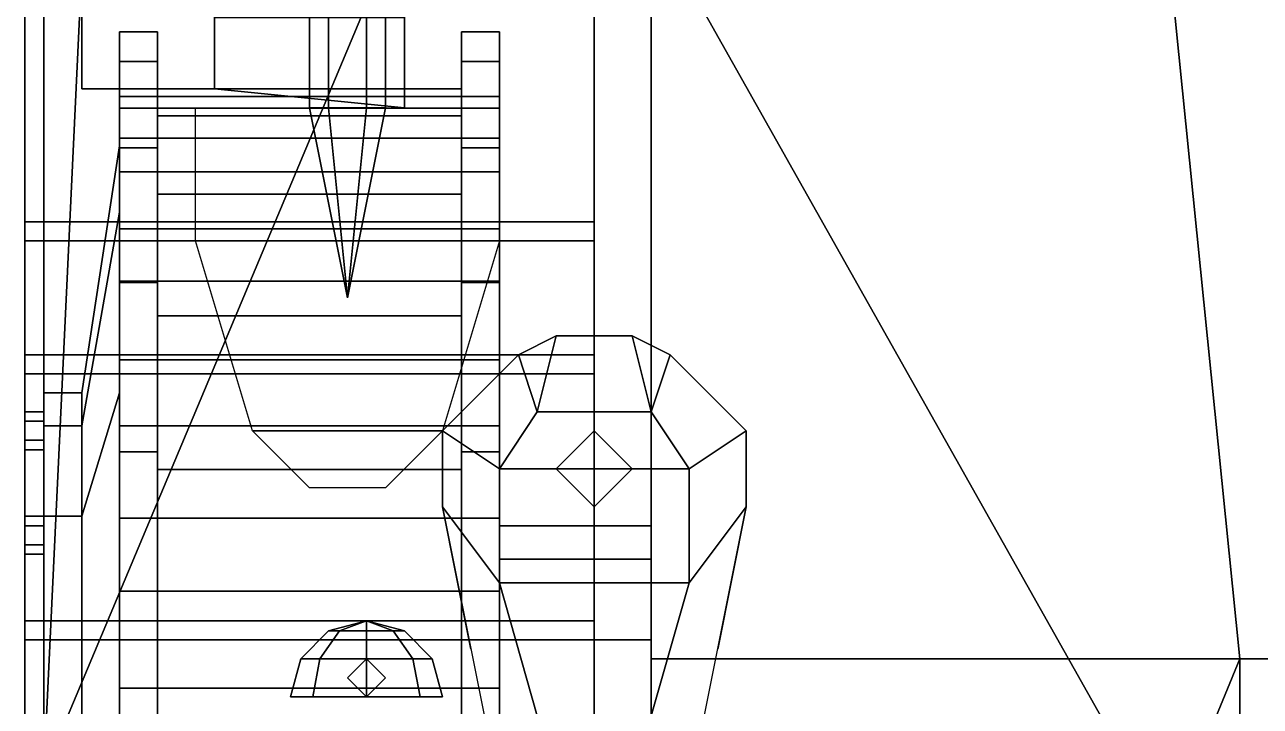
# Model space of a CAD drawing. Header units: millimetres. Extents: x -1.04 to 1.04, y -2.16 to 5.95.
# Drawn here: x -0.98 to -0.329, y -1.865 to -1.506 of the extents above; entities that cross this region are included whole.
import ezdxf

# ---------------------------------------------------------------- set-up
doc = ezdxf.new("R2010")
doc.units = ezdxf.units.MM
for name, color, linetype in [('fenders', 6, 'Continuous'), ('tools', 5, 'Continuous'), ('tracks', 3, 'Continuous'), ('wheels', 2, 'Continuous')]:
    doc.layers.add(name, color=color, linetype=linetype)

msp = doc.modelspace()

# ---------------------------------------------------------------- linework, layer by layer
for points in [[(-0.65, 1.23, 0.25), (-0.65, -1.84, 0.25), (-0.65, -1.45, 0.82), (-0.65, 1.9, 0.92)], [(0.65, 1.23, 0.25), (0.34, -1.84, 0.25), (-0.34, -1.84, 0.25), (-0.65, 1.23, 0.25)], [(-0.65, 1.23, 0.25), (-0.34, -1.84, 0.25), (-0.65, -1.84, 0.25), (-0.65, 1.23, 0.25)], [(-0.65, -1.84, 0.25), (-0.65, -2.09, 0.29), (-0.65, -2, 0.71), (-0.65, -1.45, 0.82)], [(0.34, -2, 0.71), (0.47, -1.54, 0.802), (-0.65, -1.45, 0.82), (-0.34, -2, 0.71)], [(-0.34, -2, 0.71), (-0.65, -1.45, 0.82), (-0.65, -1.45, 0.82), (-0.65, -2, 0.71)], [(0.65, -1.45, 0.82), (-0.65, -1.45, 0.82), (0.5, -1.52, 0.806), (0.54, -1.51, 0.808)], [(-0.65, -1.45, 0.82), (0.47, -1.54, 0.802), (0.5, -1.52, 0.806)], [(-0.34, -1.84, 0.25), (-0.44286, -2.09, 0.29), (-0.65, -2.09, 0.29), (-0.65, -1.84, 0.25)], [(-0.34, -2, 0.71), (-0.34, -2, 0.71), (-0.44286, -2.09, 0.29), (-0.34, -1.84, 0.25)], [(0.34, -1.84, 0.25), (0.34, -2, 0.71), (-0.34, -2, 0.71), (-0.34, -1.84, 0.25)]]:
    msp.add_3dface(points)
at = {"layer": 'fenders'}
for points in [[(-0.97, -1.9, 0.88), (-0.97, -1.9, 0.92), (-0.97, 1.9, 0.92), (-0.97, 1.9, 0.88)], [(-0.97, -1.9, 0.92), (-0.9, -0.42, 0.92), (-0.9, 0.25, 0.92), (-0.97, 1.9, 0.92)], [(-0.97, -1.9, 0.92), (-0.97, -1.9, 0.92), (-0.67, -1.186, 0.92), (-0.9, -0.42, 0.92)], [(-0.97, -1.9, 0.92), (-0.65, -1.9, 0.92), (-0.65, -1.186, 0.92), (-0.67, -1.186, 0.92)], [(-0.65, -1.9, 0.92), (-0.65, -1.9, 0.73), (-0.65, -1.45, 0.82), (-0.65, -1.186, 0.92)], [(-0.72, -1.68, 1.05), (-0.71, -1.71, 1.07), (-0.71, -1.71, 1.07), (-0.7, -1.67, 1.05)], [(-0.72, -1.68, 1.02), (-0.72, -1.68, 1.05), (-0.7, -1.67, 1.05), (-0.7, -1.67, 1.02)], [(-0.7, -1.67, 1.05), (-0.71, -1.71, 1.07), (-0.65, -1.71, 1.07), (-0.66, -1.67, 1.05)], [(-0.7, -1.67, 1.02), (-0.7, -1.67, 1.05), (-0.66, -1.67, 1.05), (-0.66, -1.67, 1.02)], [(-0.66, -1.67, 1.05), (-0.65, -1.71, 1.07), (-0.65, -1.71, 1.07), (-0.64, -1.68, 1.05)], [(-0.66, -1.67, 1.02), (-0.66, -1.67, 1.05), (-0.64, -1.68, 1.05), (-0.64, -1.68, 1.02)], [(-0.76, -1.72, 1.05), (-0.73, -1.74, 1.07), (-0.71, -1.71, 1.07), (-0.72, -1.68, 1.05)], [(-0.76, -1.72, 1.02), (-0.76, -1.72, 1.05), (-0.72, -1.68, 1.05), (-0.72, -1.68, 1.02)], [(-0.64, -1.68, 1.05), (-0.65, -1.71, 1.07), (-0.63, -1.74, 1.07), (-0.6, -1.72, 1.05)], [(-0.64, -1.68, 1.02), (-0.64, -1.68, 1.05), (-0.6, -1.72, 1.05), (-0.6, -1.72, 1.02)], [(-0.63, -1.74, 1.07), (-0.65, -1.71, 1.07), (-0.71, -1.71, 1.07), (-0.73, -1.74, 1.07)], [(-0.76, -1.76, 1.05), (-0.73, -1.8, 1.07), (-0.73, -1.74, 1.07), (-0.76, -1.72, 1.05)], [(-0.76, -1.76, 1.02), (-0.76, -1.76, 1.05), (-0.76, -1.72, 1.05), (-0.76, -1.72, 1.02)], [(-0.68, -1.72, 0.92), (-0.7, -1.74, 0.92), (-0.7, -1.74, 1.02), (-0.68, -1.72, 1.02)], [(-0.66, -1.74, 0.92), (-0.68, -1.72, 0.92), (-0.68, -1.72, 1.02), (-0.66, -1.74, 1.02)], [(-0.6, -1.72, 1.05), (-0.63, -1.74, 1.07), (-0.63, -1.8, 1.07), (-0.6, -1.76, 1.05)], [(-0.6, -1.72, 1.02), (-0.6, -1.72, 1.05), (-0.6, -1.76, 1.05), (-0.6, -1.76, 1.02)], [(-0.63, -1.8, 1.07), (-0.63, -1.74, 1.07), (-0.73, -1.74, 1.07), (-0.73, -1.8, 1.07)], [(-0.7, -1.74, 0.92), (-0.68, -1.76, 0.92), (-0.68, -1.76, 1.02), (-0.7, -1.74, 1.02)], [(-0.68, -1.76, 0.92), (-0.66, -1.74, 0.92), (-0.66, -1.74, 1.02), (-0.68, -1.76, 1.02)], [(-0.73, -1.91, 1.05), (-0.71, -1.87, 1.07), (-0.73, -1.8, 1.07), (-0.76, -1.76, 1.05)], [(-0.745, -1.835, 1.05), (-0.745, -1.835, 1.05), (-0.76, -1.76, 1.05), (-0.76, -1.76, 1.02)], [(-0.6, -1.76, 1.05), (-0.63, -1.8, 1.07), (-0.65, -1.87, 1.07), (-0.63, -1.91, 1.05)], [(-0.6, -1.76, 1.02), (-0.6, -1.76, 1.05), (-0.615, -1.835, 1.05)], [(-0.65, -1.87, 1.07), (-0.63, -1.8, 1.07), (-0.73, -1.8, 1.07), (-0.71, -1.87, 1.07)], [(-0.8, -1.82, 0.97), (-0.82, -1.82536, 0.97), (-0.81414, -1.82536, 0.98414), (-0.8, -1.82, 0.97)], [(-0.8, -1.82, 0.97), (-0.81414, -1.82536, 0.95586), (-0.82, -1.82536, 0.97), (-0.8, -1.82, 0.97)], [(-0.8, -1.82, 0.97), (-0.81414, -1.82536, 0.98414), (-0.8, -1.82536, 0.99), (-0.8, -1.82, 0.97)], [(-0.8, -1.82, 0.97), (-0.8, -1.82536, 0.95), (-0.81414, -1.82536, 0.95586), (-0.8, -1.82, 0.97)], [(-0.8, -1.82, 0.97), (-0.8, -1.82536, 0.99), (-0.78586, -1.82536, 0.98414), (-0.8, -1.82, 0.97)], [(-0.8, -1.82, 0.97), (-0.78586, -1.82536, 0.98414), (-0.78, -1.82536, 0.97), (-0.8, -1.82, 0.97)], [(-0.8, -1.82, 0.97), (-0.78, -1.82536, 0.97), (-0.78586, -1.82536, 0.95586), (-0.8, -1.82, 0.97)], [(-0.8, -1.82, 0.97), (-0.78586, -1.82536, 0.95586), (-0.8, -1.82536, 0.95), (-0.8, -1.82, 0.97)], [(-0.82, -1.82536, 0.97), (-0.83464, -1.84, 0.97), (-0.82449, -1.84, 0.99449), (-0.81414, -1.82536, 0.98414)], [(-0.81414, -1.82536, 0.95586), (-0.82449, -1.84, 0.94551), (-0.83464, -1.84, 0.97), (-0.82, -1.82536, 0.97)], [(-0.81414, -1.82536, 0.98414), (-0.82449, -1.84, 0.99449), (-0.8, -1.84, 1.00464), (-0.8, -1.82536, 0.99)], [(-0.8, -1.82536, 0.95), (-0.8, -1.84, 0.93536), (-0.82449, -1.84, 0.94551), (-0.81414, -1.82536, 0.95586)], [(-0.8, -1.82536, 0.99), (-0.8, -1.84, 1.00464), (-0.77551, -1.84, 0.99449), (-0.78586, -1.82536, 0.98414)], [(-0.78586, -1.82536, 0.95586), (-0.77551, -1.84, 0.94551), (-0.8, -1.84, 0.93536), (-0.8, -1.82536, 0.95)], [(-0.78586, -1.82536, 0.98414), (-0.77551, -1.84, 0.99449), (-0.76536, -1.84, 0.97), (-0.78, -1.82536, 0.97)], [(-0.78, -1.82536, 0.97), (-0.76536, -1.84, 0.97), (-0.77551, -1.84, 0.94551), (-0.78586, -1.82536, 0.95586)], [(-0.83464, -1.84, 0.97), (-0.84, -1.86, 0.97), (-0.82828, -1.86, 0.99828), (-0.82449, -1.84, 0.99449)], [(-0.82449, -1.84, 0.94551), (-0.82828, -1.86, 0.94172), (-0.84, -1.86, 0.97), (-0.83464, -1.84, 0.97)], [(-0.82449, -1.84, 0.99449), (-0.82828, -1.86, 0.99828), (-0.8, -1.86, 1.01), (-0.8, -1.84, 1.00464)], [(-0.8, -1.84, 0.93536), (-0.8, -1.86, 0.93), (-0.82828, -1.86, 0.94172), (-0.82449, -1.84, 0.94551)], [(-0.8, -1.84, 0.92), (-0.81, -1.85, 0.92), (-0.81, -1.85, 0.94), (-0.8, -1.84, 0.94)], [(-0.8, -1.84, 1.00464), (-0.8, -1.86, 1.01), (-0.77172, -1.86, 0.99828), (-0.77551, -1.84, 0.99449)], [(-0.77551, -1.84, 0.94551), (-0.77172, -1.86, 0.94172), (-0.8, -1.86, 0.93), (-0.8, -1.84, 0.93536)], [(-0.79, -1.85, 0.92), (-0.8, -1.84, 0.92), (-0.8, -1.84, 0.94), (-0.79, -1.85, 0.94)], [(-0.77551, -1.84, 0.99449), (-0.77172, -1.86, 0.99828), (-0.76, -1.86, 0.97), (-0.76536, -1.84, 0.97)], [(-0.76536, -1.84, 0.97), (-0.76, -1.86, 0.97), (-0.77172, -1.86, 0.94172), (-0.77551, -1.84, 0.94551)], [(-0.81, -1.85, 0.92), (-0.8, -1.86, 0.92), (-0.8, -1.86, 0.93), (-0.81, -1.85, 0.94)], [(-0.8, -1.86, 0.92), (-0.79, -1.85, 0.92), (-0.79, -1.85, 0.94), (-0.8, -1.86, 0.93)], [(-0.76, -1.86, 0.97), (-0.77172, -1.86, 0.99828), (-0.84, -1.86, 0.97), (-0.82828, -1.86, 0.94172)], [(-0.77172, -1.86, 0.99828), (-0.8, -1.86, 1.01), (-0.82828, -1.86, 0.99828), (-0.84, -1.86, 0.97)], [(-0.77172, -1.86, 0.94172), (-0.76, -1.86, 0.97), (-0.82828, -1.86, 0.94172), (-0.8, -1.86, 0.93)]]:
    msp.add_3dface(points, dxfattribs=at)
at = {"layer": 'tools'}
for points in [[(-0.82, -0.64, 1.00732), (-0.83, -0.64, 0.99), (-0.83, -1.55, 0.99), (-0.82, -1.55, 1.00732)], [(-0.83, -0.64, 0.99), (-0.82, -0.64, 0.97268), (-0.82, -1.55, 0.97268), (-0.83, -1.55, 0.99)], [(-0.8, -0.64, 1.00732), (-0.82, -0.64, 1.00732), (-0.82, -1.55, 1.00732), (-0.8, -1.55, 1.00732)], [(-0.82, -0.64, 0.97268), (-0.8, -0.64, 0.97268), (-0.8, -1.55, 0.97268), (-0.82, -1.55, 0.97268)], [(-0.79, -0.64, 0.99), (-0.8, -0.64, 1.00732), (-0.8, -1.55, 1.00732), (-0.79, -1.55, 0.99)], [(-0.8, -0.64, 0.97268), (-0.79, -0.64, 0.99), (-0.79, -1.55, 0.99), (-0.8, -1.55, 0.97268)], [(-0.78, -1.55, 0.96), (-0.78, -1.44, 0.96), (-0.88, -1.45, 0.98), (-0.88, -1.54, 0.98)], [(-0.88, -1.54, 0.94), (-0.88, -1.45, 0.94), (-0.78, -1.44, 0.96), (-0.78, -1.55, 0.96)], [(-0.95, -1.54, 0.94), (-0.95, -1.45, 0.94), (-0.88, -1.45, 0.94), (-0.88, -1.54, 0.94)], [(-0.95, -1.54, 0.98), (-0.95, -1.45, 0.98), (-0.95, -1.45, 0.94), (-0.95, -1.54, 0.94)], [(-0.88, -1.54, 0.98), (-0.88, -1.45, 0.98), (-0.95, -1.45, 0.98), (-0.95, -1.54, 0.98)], [(-0.88, -1.54, 0.98), (-0.95, -1.54, 0.98), (-0.95, -1.54, 0.94), (-0.88, -1.54, 0.94)], [(-0.78, -1.55, 0.96), (-0.88, -1.54, 0.98), (-0.88, -1.54, 0.94), (-0.78, -1.55, 0.96)], [(-0.89, -1.55, 0.995), (-0.73, -1.55, 0.995), (-0.73, -1.62, 0.995), (-0.89, -1.62, 0.995)], [(-0.89, -1.55, 0.985), (-0.73, -1.55, 0.985), (-0.73, -1.62, 0.985), (-0.89, -1.62, 0.985)], [(-0.82, -1.55, 1.00732), (-0.83, -1.55, 0.99), (-0.81, -1.65, 0.99)], [(-0.83, -1.55, 0.99), (-0.82, -1.55, 0.97268), (-0.81, -1.65, 0.99)], [(-0.8, -1.55, 1.00732), (-0.82, -1.55, 1.00732), (-0.81, -1.65, 0.99)], [(-0.82, -1.55, 0.97268), (-0.8, -1.55, 0.97268), (-0.81, -1.65, 0.99)], [(-0.79, -1.55, 0.99), (-0.8, -1.55, 1.00732), (-0.81, -1.65, 0.99)], [(-0.8, -1.55, 0.97268), (-0.79, -1.55, 0.99), (-0.81, -1.65, 0.99)], [(-0.89, -1.62, 0.995), (-0.73, -1.62, 0.995), (-0.76, -1.72, 0.995), (-0.86, -1.72, 0.995)], [(-0.89, -1.62, 0.985), (-0.73, -1.62, 0.985), (-0.76, -1.72, 0.985), (-0.86, -1.72, 0.985)], [(-0.86, -1.72, 0.995), (-0.76, -1.72, 0.995), (-0.79, -1.75, 0.995), (-0.83, -1.75, 0.995)], [(-0.86, -1.72, 0.985), (-0.76, -1.72, 0.985), (-0.79, -1.75, 0.985), (-0.83, -1.75, 0.985)]]:
    msp.add_3dface(points, dxfattribs=at)
at = {"layer": 'tracks'}
for points in [[(-0.98, 0.29, 0.78), (-0.98, -1.61, 0.78), (-0.68, -1.61, 0.78), (-0.68, 0.29, 0.78)], [(-0.98, -1.62, 0.74), (-0.98, -1.61, 0.78), (-0.98, 0.29, 0.78), (-0.98, 0.28, 0.74)], [(-0.68, 0.29, 0.78), (-0.68, -1.61, 0.78), (-0.68, -1.62, 0.74), (-0.68, 0.28, 0.74)], [(-0.68, 0.28, 0.74), (-0.68, -1.62, 0.74), (-0.98, -1.62, 0.74), (-0.98, 0.28, 0.74)], [(-0.98, -1.31, -0.01), (-0.98, -1.94, 0.2), (-0.68, -1.94, 0.2), (-0.68, -1.31, -0.01)], [(-0.98, -1.32, -0.04), (-0.98, -1.96, 0.17), (-0.98, -1.94, 0.2), (-0.98, -1.31, -0.01)], [(-0.68, -1.94, 0.2), (-0.68, -1.96, 0.17), (-0.68, -1.32, -0.04), (-0.68, -1.31, -0.01)], [(-0.68, -1.32, -0.04), (-0.68, -1.96, 0.17), (-0.98, -1.96, 0.17), (-0.98, -1.32, -0.04)], [(-0.98, -1.61, 0.78), (-0.98, -1.68, 0.8), (-0.68, -1.68, 0.8), (-0.68, -1.61, 0.78)], [(-0.98, -1.69, 0.76), (-0.98, -1.68, 0.8), (-0.98, -1.61, 0.78), (-0.98, -1.62, 0.74)], [(-0.68, -1.61, 0.78), (-0.68, -1.68, 0.8), (-0.68, -1.69, 0.76), (-0.68, -1.62, 0.74)], [(-0.68, -1.62, 0.74), (-0.68, -1.69, 0.76), (-0.98, -1.69, 0.76), (-0.98, -1.62, 0.74)], [(-0.98, -1.83, 0.76), (-0.98, -1.82, 0.8), (-0.98, -1.68, 0.8), (-0.98, -1.69, 0.76)], [(-0.98, -1.68, 0.8), (-0.98, -1.82, 0.8), (-0.68, -1.82, 0.8), (-0.68, -1.68, 0.8)], [(-0.68, -1.68, 0.8), (-0.68, -1.82, 0.8), (-0.68, -1.83, 0.76), (-0.68, -1.69, 0.76)], [(-0.68, -1.69, 0.76), (-0.68, -1.83, 0.76), (-0.98, -1.83, 0.76), (-0.98, -1.69, 0.76)], [(-0.98, -1.94, 0.74), (-0.98, -1.96, 0.77), (-0.98, -1.82, 0.8), (-0.98, -1.83, 0.76)], [(-0.98, -1.82, 0.8), (-0.98, -1.96, 0.77), (-0.68, -1.96, 0.77), (-0.68, -1.82, 0.8)], [(-0.68, -1.82, 0.8), (-0.68, -1.96, 0.77), (-0.68, -1.94, 0.74), (-0.68, -1.83, 0.76)], [(-0.68, -1.83, 0.76), (-0.68, -1.94, 0.74), (-0.98, -1.94, 0.74), (-0.98, -1.83, 0.76)]]:
    msp.add_3dface(points, dxfattribs=at)
at = {"layer": 'wheels'}
for points in [[(-0.88, -1.54, 0.25), (-0.88, -1.50249, 0.39), (-0.88, -1.45919, 0.365), (-0.88, -1.49, 0.25)], [(-0.88, -1.50249, 0.11), (-0.88, -1.54, 0.25), (-0.88, -1.49, 0.25), (-0.88, -1.45919, 0.135)], [(-0.78, -1.50249, 0.39), (-0.78, -1.54, 0.25), (-0.78, -1.49, 0.25), (-0.78, -1.45919, 0.365)], [(-0.78, -1.54, 0.25), (-0.78, -1.50249, 0.11), (-0.78, -1.45919, 0.135), (-0.78, -1.49, 0.25)], [(-0.78, -1.54, 0.25), (-0.78, -1.50249, 0.39), (-0.88, -1.50249, 0.39), (-0.88, -1.54, 0.25)], [(-0.78, -1.50249, 0.11), (-0.78, -1.54, 0.25), (-0.88, -1.54, 0.25), (-0.88, -1.50249, 0.11)], [(-0.93, -1.54404, 0.49553), (-0.93, -1.51, 0.47), (-0.93, -1.51, 0.47), (-0.93, -1.54404, 0.44447)], [(-0.93, -1.51, 0.47), (-0.93, -1.54404, 0.49553), (-0.91, -1.54404, 0.49553), (-0.91, -1.51, 0.47)], [(-0.93, -1.54404, 0.44447), (-0.93, -1.51, 0.47), (-0.91, -1.51, 0.47), (-0.91, -1.54404, 0.44447)], [(-0.91, -1.54, 0.47), (-0.91, -1.51, 0.47), (-0.91, -1.51, 0.47), (-0.91, -1.54404, 0.49553)], [(-0.91, -1.54404, 0.44447), (-0.91, -1.51, 0.47), (-0.91, -1.51, 0.47), (-0.91, -1.54, 0.47)], [(-0.75, -1.54, 0.47), (-0.75, -1.51, 0.47), (-0.75, -1.51, 0.47), (-0.75, -1.54404, 0.44447)], [(-0.75, -1.54404, 0.49553), (-0.75, -1.51, 0.47), (-0.75, -1.51, 0.47), (-0.75, -1.54, 0.47)], [(-0.73, -1.51, 0.47), (-0.73, -1.54404, 0.44447), (-0.75, -1.54404, 0.44447), (-0.75, -1.51, 0.47)], [(-0.73, -1.54404, 0.49553), (-0.73, -1.51, 0.47), (-0.75, -1.51, 0.47), (-0.75, -1.54404, 0.49553)], [(-0.73, -1.54404, 0.44447), (-0.73, -1.51, 0.47), (-0.73, -1.51, 0.47), (-0.73, -1.54404, 0.49553)], [(-0.93, -1.56593, 0.58265), (-0.93, -1.52566, 0.56889), (-0.93, -1.52566, 0.56889), (-0.93, -1.55015, 0.53408)], [(-0.93, -1.55015, 0.53408), (-0.93, -1.52566, 0.56889), (-0.91, -1.52566, 0.56889), (-0.91, -1.55015, 0.53408)], [(-0.93, -1.55015, 0.40592), (-0.93, -1.52566, 0.37111), (-0.93, -1.52566, 0.37111), (-0.93, -1.56593, 0.35735)], [(-0.93, -1.52566, 0.37111), (-0.93, -1.55015, 0.40592), (-0.91, -1.55015, 0.40592), (-0.91, -1.52566, 0.37111)], [(-0.93, -1.56593, 0.35735), (-0.93, -1.52566, 0.37111), (-0.91, -1.52566, 0.37111), (-0.91, -1.56593, 0.35735)], [(-0.93, -1.52566, 0.56889), (-0.93, -1.56593, 0.58265), (-0.91, -1.56593, 0.58265), (-0.91, -1.52566, 0.56889)], [(-0.91, -1.55015, 0.53408), (-0.91, -1.52566, 0.56889), (-0.91, -1.52566, 0.56889), (-0.91, -1.55419, 0.55961)], [(-0.91, -1.55419, 0.38039), (-0.91, -1.52566, 0.37111), (-0.91, -1.52566, 0.37111), (-0.91, -1.55015, 0.40592)], [(-0.91, -1.56593, 0.35735), (-0.91, -1.52566, 0.37111), (-0.91, -1.52566, 0.37111), (-0.91, -1.55419, 0.38039)], [(-0.91, -1.55419, 0.55961), (-0.91, -1.52566, 0.56889), (-0.91, -1.52566, 0.56889), (-0.91, -1.56593, 0.58265)], [(-0.73, -1.52566, 0.56889), (-0.73, -1.55015, 0.53408), (-0.75, -1.55015, 0.53408), (-0.75, -1.52566, 0.56889)], [(-0.75, -1.55419, 0.55961), (-0.75, -1.52566, 0.56889), (-0.75, -1.52566, 0.56889), (-0.75, -1.55015, 0.53408)], [(-0.73, -1.55015, 0.40592), (-0.73, -1.52566, 0.37111), (-0.75, -1.52566, 0.37111), (-0.75, -1.55015, 0.40592)], [(-0.73, -1.52566, 0.37111), (-0.73, -1.56593, 0.35735), (-0.75, -1.56593, 0.35735), (-0.75, -1.52566, 0.37111)], [(-0.75, -1.55015, 0.40592), (-0.75, -1.52566, 0.37111), (-0.75, -1.52566, 0.37111), (-0.75, -1.55419, 0.38039)], [(-0.75, -1.55419, 0.38039), (-0.75, -1.52566, 0.37111), (-0.75, -1.52566, 0.37111), (-0.75, -1.56593, 0.35735)], [(-0.73, -1.56593, 0.58265), (-0.73, -1.52566, 0.56889), (-0.75, -1.52566, 0.56889), (-0.75, -1.56593, 0.58265)], [(-0.75, -1.56593, 0.58265), (-0.75, -1.52566, 0.56889), (-0.75, -1.52566, 0.56889), (-0.75, -1.55419, 0.55961)], [(-0.73, -1.55015, 0.53408), (-0.73, -1.52566, 0.56889), (-0.73, -1.52566, 0.56889), (-0.73, -1.56593, 0.58265)], [(-0.73, -1.56593, 0.35735), (-0.73, -1.52566, 0.37111), (-0.73, -1.52566, 0.37111), (-0.73, -1.55015, 0.40592)], [(-0.91, -1.54404, 0.44447), (-0.91, -1.54, 0.47), (-0.75, -1.54, 0.47), (-0.75, -1.54404, 0.44447)], [(-0.91, -1.54, 0.47), (-0.91, -1.54404, 0.49553), (-0.75, -1.54404, 0.49553), (-0.75, -1.54, 0.47)], [(-0.93, -1.57, 0.47), (-0.93, -1.57, 0.47), (-0.93, -1.54404, 0.44447), (-0.93, -1.55015, 0.40592)], [(-0.93, -1.54404, 0.49553), (-0.93, -1.54404, 0.44447), (-0.93, -1.54404, 0.44447), (-0.93, -1.57, 0.47)], [(-0.93, -1.57, 0.47), (-0.93, -1.57, 0.47), (-0.93, -1.55015, 0.53408), (-0.93, -1.54404, 0.49553)], [(-0.93, -1.55015, 0.40592), (-0.93, -1.54404, 0.44447), (-0.91, -1.54404, 0.44447), (-0.91, -1.55015, 0.40592)], [(-0.93, -1.54404, 0.49553), (-0.93, -1.55015, 0.53408), (-0.91, -1.55015, 0.53408), (-0.91, -1.54404, 0.49553)], [(-0.91, -1.55015, 0.40592), (-0.91, -1.54404, 0.44447), (-0.75, -1.54404, 0.44447), (-0.75, -1.55015, 0.40592)], [(-0.91, -1.54404, 0.49553), (-0.91, -1.55015, 0.53408), (-0.75, -1.55015, 0.53408), (-0.75, -1.54404, 0.49553)], [(-0.75, -1.55015, 0.40592), (-0.75, -1.54404, 0.44447), (-0.73, -1.54404, 0.44447), (-0.73, -1.55015, 0.40592)], [(-0.75, -1.54404, 0.49553), (-0.75, -1.55015, 0.53408), (-0.73, -1.55015, 0.53408), (-0.73, -1.54404, 0.49553)], [(-0.73, -1.77, 0.47), (-0.73, -1.77, 0.47), (-0.73, -1.54404, 0.44447), (-0.73, -1.54404, 0.49553)], [(-0.73, -1.77, 0.47), (-0.73, -1.77, 0.47), (-0.73, -1.54404, 0.49553), (-0.73, -1.55015, 0.53408)], [(-0.73, -1.77, 0.47), (-0.73, -1.77, 0.47), (-0.73, -1.55015, 0.40592), (-0.73, -1.54404, 0.44447)], [(-0.93, -1.56593, 0.58265), (-0.93, -1.55015, 0.53408), (-0.93, -1.57, 0.47), (-0.93, -1.60483, 0.6)], [(-0.93, -1.55015, 0.40592), (-0.93, -1.56593, 0.35735), (-0.93, -1.60483, 0.34), (-0.93, -1.57, 0.47)], [(-0.91, -1.55015, 0.53408), (-0.91, -1.55419, 0.55961), (-0.75, -1.55419, 0.55961), (-0.75, -1.55015, 0.53408)], [(-0.91, -1.55419, 0.38039), (-0.91, -1.55015, 0.40592), (-0.75, -1.55015, 0.40592), (-0.75, -1.55419, 0.38039)], [(-0.91, -1.56593, 0.35735), (-0.91, -1.55419, 0.38039), (-0.75, -1.55419, 0.38039), (-0.75, -1.56593, 0.35735)], [(-0.91, -1.55419, 0.55961), (-0.91, -1.56593, 0.58265), (-0.75, -1.56593, 0.58265), (-0.75, -1.55419, 0.55961)], [(-0.73, -1.77, 0.47), (-0.73, -1.77, 0.47), (-0.73, -1.56593, 0.35735), (-0.73, -1.55015, 0.40592)], [(-0.73, -1.77, 0.47), (-0.73, -1.77, 0.47), (-0.73, -1.55015, 0.53408), (-0.73, -1.56593, 0.58265)], [(-0.93, -1.60483, 0.34), (-0.93, -1.60483, 0.34), (-0.93, -1.56593, 0.35735), (-0.93, -1.58365, 0.32258)], [(-0.93, -1.58365, 0.32258), (-0.93, -1.56593, 0.35735), (-0.91, -1.56593, 0.35735), (-0.91, -1.58365, 0.32258)], [(-0.93, -1.60483, 0.6), (-0.93, -1.60483, 0.6), (-0.93, -1.58365, 0.61742), (-0.93, -1.56593, 0.58265)], [(-0.93, -1.56593, 0.58265), (-0.93, -1.58365, 0.61742), (-0.91, -1.58365, 0.61742), (-0.91, -1.56593, 0.58265)], [(-0.91, -1.58365, 0.32258), (-0.91, -1.56593, 0.35735), (-0.75, -1.56593, 0.35735), (-0.75, -1.58365, 0.32258)], [(-0.91, -1.56593, 0.58265), (-0.91, -1.58365, 0.61742), (-0.75, -1.58365, 0.61742), (-0.75, -1.56593, 0.58265)], [(-0.75, -1.58365, 0.32258), (-0.75, -1.56593, 0.35735), (-0.73, -1.56593, 0.35735), (-0.73, -1.58365, 0.32258)], [(-0.75, -1.56593, 0.58265), (-0.75, -1.58365, 0.61742), (-0.73, -1.58365, 0.61742), (-0.73, -1.56593, 0.58265)], [(-0.73, -1.77, 0.47), (-0.73, -1.77, 0.47), (-0.73, -1.58365, 0.32258), (-0.73, -1.56593, 0.35735)], [(-0.73, -1.77, 0.47), (-0.73, -1.77, 0.47), (-0.73, -1.56593, 0.58265), (-0.73, -1.58365, 0.61742)], [(-0.93, -1.57, 0.47), (-0.93, -1.60483, 0.34), (-0.95, -1.71742, 0.405), (-0.95, -1.7, 0.47)], [(-0.93, -1.60483, 0.6), (-0.93, -1.57, 0.47), (-0.95, -1.7, 0.47), (-0.95, -1.71742, 0.535)], [(-0.93, -1.58365, 0.32258), (-0.93, -1.57111, 0.28191), (-0.93, -1.57111, 0.28191), (-0.93, -1.61366, 0.28126)], [(-0.93, -1.57111, 0.28191), (-0.93, -1.58365, 0.32258), (-0.91, -1.58365, 0.32258), (-0.91, -1.57111, 0.28191)], [(-0.93, -1.61366, 0.28126), (-0.93, -1.57111, 0.28191), (-0.91, -1.57111, 0.28191), (-0.91, -1.61366, 0.28126)], [(-0.93, -1.61366, 0.65874), (-0.93, -1.57111, 0.65809), (-0.93, -1.57111, 0.65809), (-0.93, -1.58365, 0.61742)], [(-0.93, -1.57111, 0.65809), (-0.93, -1.61366, 0.65874), (-0.91, -1.61366, 0.65874), (-0.91, -1.57111, 0.65809)], [(-0.93, -1.58365, 0.61742), (-0.93, -1.57111, 0.65809), (-0.91, -1.57111, 0.65809), (-0.91, -1.58365, 0.61742)], [(-0.91, -1.59539, 0.29954), (-0.91, -1.57111, 0.28191), (-0.91, -1.57111, 0.28191), (-0.91, -1.58365, 0.32258)], [(-0.91, -1.61366, 0.28126), (-0.91, -1.57111, 0.28191), (-0.91, -1.57111, 0.28191), (-0.91, -1.59539, 0.29954)], [(-0.91, -1.59539, 0.64046), (-0.91, -1.57111, 0.65809), (-0.91, -1.57111, 0.65809), (-0.91, -1.61366, 0.65874)], [(-0.91, -1.58365, 0.61742), (-0.91, -1.57111, 0.65809), (-0.91, -1.57111, 0.65809), (-0.91, -1.59539, 0.64046)], [(-0.73, -1.58365, 0.32258), (-0.73, -1.57111, 0.28191), (-0.75, -1.57111, 0.28191), (-0.75, -1.58365, 0.32258)], [(-0.75, -1.58365, 0.32258), (-0.75, -1.57111, 0.28191), (-0.75, -1.57111, 0.28191), (-0.75, -1.59539, 0.29954)], [(-0.75, -1.59539, 0.29954), (-0.75, -1.57111, 0.28191), (-0.75, -1.57111, 0.28191), (-0.75, -1.61366, 0.28126)], [(-0.73, -1.57111, 0.28191), (-0.73, -1.61366, 0.28126), (-0.75, -1.61366, 0.28126), (-0.75, -1.57111, 0.28191)], [(-0.73, -1.61366, 0.65874), (-0.73, -1.57111, 0.65809), (-0.75, -1.57111, 0.65809), (-0.75, -1.61366, 0.65874)], [(-0.73, -1.57111, 0.65809), (-0.73, -1.58365, 0.61742), (-0.75, -1.58365, 0.61742), (-0.75, -1.57111, 0.65809)], [(-0.75, -1.61366, 0.65874), (-0.75, -1.57111, 0.65809), (-0.75, -1.57111, 0.65809), (-0.75, -1.59539, 0.64046)], [(-0.75, -1.59539, 0.64046), (-0.75, -1.57111, 0.65809), (-0.75, -1.57111, 0.65809), (-0.75, -1.58365, 0.61742)], [(-0.73, -1.61366, 0.28126), (-0.73, -1.57111, 0.28191), (-0.73, -1.57111, 0.28191), (-0.73, -1.58365, 0.32258)], [(-0.73, -1.58365, 0.61742), (-0.73, -1.57111, 0.65809), (-0.73, -1.57111, 0.65809), (-0.73, -1.61366, 0.65874)], [(-0.93, -1.60483, 0.34), (-0.93, -1.58365, 0.32258), (-0.93, -1.58365, 0.32258), (-0.93, -1.61366, 0.28126)], [(-0.93, -1.60483, 0.6), (-0.93, -1.60483, 0.6), (-0.93, -1.61366, 0.65874), (-0.93, -1.58365, 0.61742)], [(-0.91, -1.59539, 0.29954), (-0.91, -1.58365, 0.32258), (-0.75, -1.58365, 0.32258), (-0.75, -1.59539, 0.29954)], [(-0.91, -1.58365, 0.61742), (-0.91, -1.59539, 0.64046), (-0.75, -1.59539, 0.64046), (-0.75, -1.58365, 0.61742)], [(-0.73, -1.77, 0.47), (-0.73, -1.78757, 0.42757), (-0.73, -1.61366, 0.28126), (-0.73, -1.58365, 0.32258)], [(-0.73, -1.77, 0.47), (-0.73, -1.77, 0.47), (-0.73, -1.58365, 0.61742), (-0.73, -1.61366, 0.65874)], [(-0.91, -1.61366, 0.28126), (-0.91, -1.59539, 0.29954), (-0.75, -1.59539, 0.29954), (-0.75, -1.61366, 0.28126)], [(-0.91, -1.59539, 0.64046), (-0.91, -1.61366, 0.65874), (-0.75, -1.61366, 0.65874), (-0.75, -1.59539, 0.64046)], [(-0.93, -1.60483, 0.34), (-0.93, -1.7, 0.24483), (-0.95, -1.765, 0.35742), (-0.95, -1.71742, 0.405)], [(-0.93, -1.7, 0.69517), (-0.93, -1.60483, 0.6), (-0.95, -1.71742, 0.535), (-0.95, -1.765, 0.58258)], [(-0.93, -1.7, 0.24483), (-0.93, -1.60483, 0.34), (-0.93, -1.61366, 0.28126), (-0.93, -1.64126, 0.25366)], [(-0.93, -1.60483, 0.6), (-0.93, -1.7, 0.69517), (-0.93, -1.64126, 0.68634), (-0.93, -1.61366, 0.65874)], [(-0.93, -1.64126, 0.25366), (-0.93, -1.61366, 0.28126), (-0.91, -1.61366, 0.28126), (-0.91, -1.64126, 0.25366)], [(-0.93, -1.61366, 0.65874), (-0.93, -1.64126, 0.68634), (-0.91, -1.64126, 0.68634), (-0.91, -1.61366, 0.65874)], [(-0.91, -1.64126, 0.25366), (-0.91, -1.61366, 0.28126), (-0.75, -1.61366, 0.28126), (-0.75, -1.64126, 0.25366)], [(-0.91, -1.61366, 0.65874), (-0.91, -1.64126, 0.68634), (-0.75, -1.64126, 0.68634), (-0.75, -1.61366, 0.65874)], [(-0.75, -1.64126, 0.25366), (-0.75, -1.61366, 0.28126), (-0.73, -1.61366, 0.28126), (-0.73, -1.64126, 0.25366)], [(-0.75, -1.61366, 0.65874), (-0.75, -1.64126, 0.68634), (-0.73, -1.64126, 0.68634), (-0.73, -1.61366, 0.65874)], [(-0.73, -1.78757, 0.42757), (-0.73, -1.83, 0.41), (-0.73, -1.64126, 0.25366), (-0.73, -1.61366, 0.28126)], [(-0.73, -1.78757, 0.51243), (-0.73, -1.77, 0.47), (-0.73, -1.61366, 0.65874), (-0.73, -1.64126, 0.68634)], [(-0.93, -1.7, 0.24483), (-0.93, -1.7, 0.24483), (-0.93, -1.64126, 0.25366), (-0.93, -1.68258, 0.22365)], [(-0.93, -1.64126, 0.25366), (-0.93, -1.64191, 0.21111), (-0.93, -1.64191, 0.21111), (-0.93, -1.68258, 0.22365)], [(-0.93, -1.64191, 0.21111), (-0.93, -1.64126, 0.25366), (-0.91, -1.64126, 0.25366), (-0.91, -1.64191, 0.21111)], [(-0.93, -1.7, 0.69517), (-0.93, -1.68258, 0.71635), (-0.93, -1.68258, 0.71635), (-0.93, -1.64126, 0.68634)], [(-0.93, -1.68258, 0.71635), (-0.93, -1.64191, 0.72889), (-0.93, -1.64191, 0.72889), (-0.93, -1.64126, 0.68634)], [(-0.93, -1.64126, 0.68634), (-0.93, -1.64191, 0.72889), (-0.91, -1.64191, 0.72889), (-0.91, -1.64126, 0.68634)], [(-0.93, -1.68258, 0.22365), (-0.93, -1.64191, 0.21111), (-0.91, -1.64191, 0.21111), (-0.91, -1.68258, 0.22365)], [(-0.93, -1.64191, 0.72889), (-0.93, -1.68258, 0.71635), (-0.91, -1.68258, 0.71635), (-0.91, -1.64191, 0.72889)], [(-0.91, -1.65954, 0.23539), (-0.91, -1.64126, 0.25366), (-0.75, -1.64126, 0.25366), (-0.75, -1.65954, 0.23539)], [(-0.91, -1.65954, 0.23539), (-0.91, -1.64191, 0.21111), (-0.91, -1.64191, 0.21111), (-0.91, -1.64126, 0.25366)], [(-0.91, -1.64126, 0.68634), (-0.91, -1.65954, 0.70461), (-0.75, -1.65954, 0.70461), (-0.75, -1.64126, 0.68634)], [(-0.91, -1.64126, 0.68634), (-0.91, -1.64191, 0.72889), (-0.91, -1.64191, 0.72889), (-0.91, -1.65954, 0.70461)], [(-0.91, -1.68258, 0.22365), (-0.91, -1.64191, 0.21111), (-0.91, -1.64191, 0.21111), (-0.91, -1.65954, 0.23539)], [(-0.91, -1.65954, 0.70461), (-0.91, -1.64191, 0.72889), (-0.91, -1.64191, 0.72889), (-0.91, -1.68258, 0.71635)], [(-0.73, -1.64126, 0.25366), (-0.73, -1.64191, 0.21111), (-0.75, -1.64191, 0.21111), (-0.75, -1.64126, 0.25366)], [(-0.75, -1.64126, 0.25366), (-0.75, -1.64191, 0.21111), (-0.75, -1.64191, 0.21111), (-0.75, -1.65954, 0.23539)], [(-0.73, -1.64191, 0.72889), (-0.73, -1.64126, 0.68634), (-0.75, -1.64126, 0.68634), (-0.75, -1.64191, 0.72889)], [(-0.75, -1.65954, 0.70461), (-0.75, -1.64191, 0.72889), (-0.75, -1.64191, 0.72889), (-0.75, -1.64126, 0.68634)], [(-0.73, -1.64191, 0.21111), (-0.73, -1.68258, 0.22365), (-0.75, -1.68258, 0.22365), (-0.75, -1.64191, 0.21111)], [(-0.75, -1.65954, 0.23539), (-0.75, -1.64191, 0.21111), (-0.75, -1.64191, 0.21111), (-0.75, -1.68258, 0.22365)], [(-0.73, -1.68258, 0.71635), (-0.73, -1.64191, 0.72889), (-0.75, -1.64191, 0.72889), (-0.75, -1.68258, 0.71635)], [(-0.75, -1.68258, 0.71635), (-0.75, -1.64191, 0.72889), (-0.75, -1.64191, 0.72889), (-0.75, -1.65954, 0.70461)], [(-0.73, -1.83, 0.41), (-0.73, -1.83, 0.41), (-0.73, -1.68258, 0.22365), (-0.73, -1.64126, 0.25366)], [(-0.73, -1.68258, 0.22365), (-0.73, -1.64191, 0.21111), (-0.73, -1.64191, 0.21111), (-0.73, -1.64126, 0.25366)], [(-0.73, -1.83, 0.53), (-0.73, -1.78757, 0.51243), (-0.73, -1.64126, 0.68634), (-0.73, -1.68258, 0.71635)], [(-0.73, -1.64126, 0.68634), (-0.73, -1.64191, 0.72889), (-0.73, -1.64191, 0.72889), (-0.73, -1.68258, 0.71635)], [(-0.91, -1.68258, 0.22365), (-0.91, -1.65954, 0.23539), (-0.75, -1.65954, 0.23539), (-0.75, -1.68258, 0.22365)], [(-0.91, -1.65954, 0.70461), (-0.91, -1.68258, 0.71635), (-0.75, -1.68258, 0.71635), (-0.75, -1.65954, 0.70461)], [(-0.93, -1.7, 0.24483), (-0.93, -1.7, 0.24483), (-0.93, -1.68258, 0.22365), (-0.93, -1.71735, 0.20593)], [(-0.93, -1.71735, 0.20593), (-0.93, -1.68258, 0.22365), (-0.91, -1.68258, 0.22365), (-0.91, -1.71735, 0.20593)], [(-0.93, -1.7, 0.69517), (-0.93, -1.7, 0.69517), (-0.93, -1.71735, 0.73407), (-0.93, -1.68258, 0.71635)], [(-0.93, -1.68258, 0.71635), (-0.93, -1.71735, 0.73407), (-0.91, -1.71735, 0.73407), (-0.91, -1.68258, 0.71635)], [(-0.91, -1.71735, 0.20593), (-0.91, -1.68258, 0.22365), (-0.75, -1.68258, 0.22365), (-0.75, -1.71735, 0.20593)], [(-0.91, -1.68258, 0.71635), (-0.91, -1.71735, 0.73407), (-0.75, -1.71735, 0.73407), (-0.75, -1.68258, 0.71635)], [(-0.75, -1.71735, 0.20593), (-0.75, -1.68258, 0.22365), (-0.73, -1.68258, 0.22365), (-0.73, -1.71735, 0.20593)], [(-0.75, -1.68258, 0.71635), (-0.75, -1.71735, 0.73407), (-0.73, -1.71735, 0.73407), (-0.73, -1.68258, 0.71635)], [(-0.73, -1.83, 0.41), (-0.73, -1.83, 0.41), (-0.73, -1.71735, 0.20593), (-0.73, -1.68258, 0.22365)], [(-0.73, -1.83, 0.53), (-0.73, -1.83, 0.53), (-0.73, -1.68258, 0.71635), (-0.73, -1.71735, 0.73407)], [(-0.97, -1.7, 0.47), (-0.97, -1.71742, 0.405), (-0.97, -1.715, 0.46134), (-0.97, -1.71, 0.47)], [(-0.97, -1.71742, 0.535), (-0.97, -1.7, 0.47), (-0.97, -1.71, 0.47), (-0.97, -1.715, 0.47866)], [(-0.95, -1.7, 0.47), (-0.95, -1.71742, 0.405), (-0.97, -1.71742, 0.405), (-0.97, -1.7, 0.47)], [(-0.95, -1.71742, 0.535), (-0.95, -1.7, 0.47), (-0.97, -1.7, 0.47), (-0.97, -1.71742, 0.535)], [(-0.93, -1.7, 0.24483), (-0.93, -1.83, 0.21), (-0.95, -1.83, 0.34), (-0.95, -1.765, 0.35742)], [(-0.93, -1.83, 0.73), (-0.93, -1.7, 0.69517), (-0.95, -1.765, 0.58258), (-0.95, -1.83, 0.6)], [(-0.93, -1.71735, 0.20593), (-0.93, -1.76592, 0.19015), (-0.93, -1.83, 0.21), (-0.93, -1.7, 0.24483)], [(-0.93, -1.76592, 0.74985), (-0.93, -1.71735, 0.73407), (-0.93, -1.7, 0.69517), (-0.93, -1.83, 0.73)], [(-0.97, -1.71, 0.47), (-0.97, -1.715, 0.46134), (-0.98, -1.715, 0.46134), (-0.98, -1.71, 0.47)], [(-0.97, -1.715, 0.47866), (-0.97, -1.71, 0.47), (-0.98, -1.71, 0.47), (-0.98, -1.715, 0.47866)], [(-0.98, -1.715, 0.46134), (-0.98, -1.725, 0.46134), (-0.98, -1.73, 0.47), (-0.98, -1.71, 0.47)], [(-0.98, -1.71, 0.47), (-0.98, -1.73, 0.47), (-0.98, -1.725, 0.47866), (-0.98, -1.715, 0.47866)], [(-0.97, -1.715, 0.46134), (-0.97, -1.725, 0.46134), (-0.98, -1.725, 0.46134), (-0.98, -1.715, 0.46134)], [(-0.97, -1.725, 0.47866), (-0.97, -1.715, 0.47866), (-0.98, -1.715, 0.47866), (-0.98, -1.725, 0.47866)], [(-0.97, -1.765, 0.56526), (-0.97, -1.71742, 0.535), (-0.97, -1.71742, 0.535), (-0.97, -1.715, 0.47866)], [(-0.97, -1.77, 0.5566), (-0.97, -1.765, 0.56526), (-0.97, -1.715, 0.47866), (-0.97, -1.725, 0.47866)], [(-0.97, -1.725, 0.46134), (-0.97, -1.715, 0.46134), (-0.97, -1.765, 0.37474), (-0.97, -1.77, 0.3834)], [(-0.97, -1.715, 0.46134), (-0.97, -1.71742, 0.405), (-0.97, -1.71742, 0.405), (-0.97, -1.765, 0.37474)], [(-0.97, -1.765, 0.58258), (-0.97, -1.71742, 0.535), (-0.97, -1.765, 0.56526), (-0.97, -1.77, 0.57392)], [(-0.95, -1.765, 0.58258), (-0.95, -1.71742, 0.535), (-0.97, -1.71742, 0.535), (-0.97, -1.765, 0.58258)], [(-0.97, -1.71742, 0.405), (-0.97, -1.765, 0.35742), (-0.97, -1.77, 0.36608), (-0.97, -1.765, 0.37474)], [(-0.95, -1.71742, 0.405), (-0.95, -1.765, 0.35742), (-0.97, -1.765, 0.35742), (-0.97, -1.71742, 0.405)], [(-0.93, -1.71735, 0.20593), (-0.93, -1.73111, 0.16566), (-0.93, -1.73111, 0.16566), (-0.93, -1.76592, 0.19015)], [(-0.93, -1.73111, 0.16566), (-0.93, -1.71735, 0.20593), (-0.91, -1.71735, 0.20593), (-0.91, -1.73111, 0.16566)], [(-0.93, -1.76592, 0.74985), (-0.93, -1.73111, 0.77434), (-0.93, -1.73111, 0.77434), (-0.93, -1.71735, 0.73407)], [(-0.93, -1.71735, 0.73407), (-0.93, -1.73111, 0.77434), (-0.91, -1.73111, 0.77434), (-0.91, -1.71735, 0.73407)], [(-0.91, -1.74039, 0.19419), (-0.91, -1.71735, 0.20593), (-0.75, -1.71735, 0.20593), (-0.75, -1.74039, 0.19419)], [(-0.91, -1.74039, 0.19419), (-0.91, -1.73111, 0.16566), (-0.91, -1.73111, 0.16566), (-0.91, -1.71735, 0.20593)], [(-0.91, -1.71735, 0.73407), (-0.91, -1.74039, 0.74581), (-0.75, -1.74039, 0.74581), (-0.75, -1.71735, 0.73407)], [(-0.91, -1.71735, 0.73407), (-0.91, -1.73111, 0.77434), (-0.91, -1.73111, 0.77434), (-0.91, -1.74039, 0.74581)], [(-0.73, -1.71735, 0.20593), (-0.73, -1.73111, 0.16566), (-0.75, -1.73111, 0.16566), (-0.75, -1.71735, 0.20593)], [(-0.75, -1.71735, 0.20593), (-0.75, -1.73111, 0.16566), (-0.75, -1.73111, 0.16566), (-0.75, -1.74039, 0.19419)], [(-0.73, -1.73111, 0.77434), (-0.73, -1.71735, 0.73407), (-0.75, -1.71735, 0.73407), (-0.75, -1.73111, 0.77434)], [(-0.75, -1.74039, 0.74581), (-0.75, -1.73111, 0.77434), (-0.75, -1.73111, 0.77434), (-0.75, -1.71735, 0.73407)], [(-0.73, -1.83, 0.41), (-0.73, -1.83, 0.41), (-0.73, -1.76592, 0.19015), (-0.73, -1.71735, 0.20593)], [(-0.73, -1.76592, 0.19015), (-0.73, -1.73111, 0.16566), (-0.73, -1.73111, 0.16566), (-0.73, -1.71735, 0.20593)], [(-0.73, -1.83, 0.53), (-0.73, -1.83, 0.53), (-0.73, -1.71735, 0.73407), (-0.73, -1.76592, 0.74985)], [(-0.73, -1.71735, 0.73407), (-0.73, -1.73111, 0.77434), (-0.73, -1.73111, 0.77434), (-0.73, -1.76592, 0.74985)], [(-0.97, -1.725, 0.46134), (-0.97, -1.73, 0.47), (-0.98, -1.73, 0.47), (-0.98, -1.725, 0.46134)], [(-0.97, -1.73, 0.47), (-0.97, -1.725, 0.47866), (-0.98, -1.725, 0.47866), (-0.98, -1.73, 0.47)], [(-0.97, -1.78, 0.5566), (-0.97, -1.77, 0.5566), (-0.97, -1.725, 0.47866), (-0.97, -1.73, 0.47)], [(-0.97, -1.73, 0.47), (-0.97, -1.725, 0.46134), (-0.97, -1.77, 0.3834), (-0.97, -1.78, 0.3834)], [(-0.97, -1.93, 0.47), (-0.97, -1.88, 0.5566), (-0.97, -1.78, 0.5566), (-0.97, -1.73, 0.47)], [(-0.97, -1.88, 0.3834), (-0.97, -1.93, 0.47), (-0.97, -1.73, 0.47), (-0.97, -1.78, 0.3834)], [(-0.93, -1.76592, 0.19015), (-0.93, -1.73111, 0.16566), (-0.91, -1.73111, 0.16566), (-0.91, -1.76592, 0.19015)], [(-0.93, -1.73111, 0.77434), (-0.93, -1.76592, 0.74985), (-0.91, -1.76592, 0.74985), (-0.91, -1.73111, 0.77434)], [(-0.91, -1.76592, 0.19015), (-0.91, -1.73111, 0.16566), (-0.91, -1.73111, 0.16566), (-0.91, -1.74039, 0.19419)], [(-0.91, -1.74039, 0.74581), (-0.91, -1.73111, 0.77434), (-0.91, -1.73111, 0.77434), (-0.91, -1.76592, 0.74985)], [(-0.73, -1.73111, 0.16566), (-0.73, -1.76592, 0.19015), (-0.75, -1.76592, 0.19015), (-0.75, -1.73111, 0.16566)], [(-0.75, -1.74039, 0.19419), (-0.75, -1.73111, 0.16566), (-0.75, -1.73111, 0.16566), (-0.75, -1.76592, 0.19015)], [(-0.73, -1.76592, 0.74985), (-0.73, -1.73111, 0.77434), (-0.75, -1.73111, 0.77434), (-0.75, -1.76592, 0.74985)], [(-0.75, -1.76592, 0.74985), (-0.75, -1.73111, 0.77434), (-0.75, -1.73111, 0.77434), (-0.75, -1.74039, 0.74581)], [(-0.91, -1.76592, 0.19015), (-0.91, -1.74039, 0.19419), (-0.75, -1.74039, 0.19419), (-0.75, -1.76592, 0.19015)], [(-0.91, -1.74039, 0.74581), (-0.91, -1.76592, 0.74985), (-0.75, -1.76592, 0.74985), (-0.75, -1.74039, 0.74581)], [(-0.97, -1.77, 0.3834), (-0.97, -1.765, 0.37474), (-0.98, -1.765, 0.37474), (-0.98, -1.77, 0.3834)], [(-0.97, -1.765, 0.37474), (-0.97, -1.77, 0.36608), (-0.98, -1.77, 0.36608), (-0.98, -1.765, 0.37474)], [(-0.98, -1.77, 0.36608), (-0.98, -1.78, 0.3834), (-0.98, -1.77, 0.3834), (-0.98, -1.765, 0.37474)], [(-0.97, -1.77, 0.57392), (-0.97, -1.765, 0.56526), (-0.98, -1.765, 0.56526), (-0.98, -1.77, 0.57392)], [(-0.97, -1.765, 0.56526), (-0.97, -1.77, 0.5566), (-0.98, -1.77, 0.5566), (-0.98, -1.765, 0.56526)], [(-0.98, -1.765, 0.56526), (-0.98, -1.77, 0.5566), (-0.98, -1.78, 0.5566), (-0.98, -1.77, 0.57392)], [(-0.97, -1.77, 0.36608), (-0.97, -1.78, 0.36608), (-0.98, -1.78, 0.36608), (-0.98, -1.77, 0.36608)], [(-0.97, -1.78, 0.3834), (-0.97, -1.77, 0.3834), (-0.98, -1.77, 0.3834), (-0.98, -1.78, 0.3834)], [(-0.98, -1.78, 0.36608), (-0.98, -1.785, 0.37474), (-0.98, -1.78, 0.3834), (-0.98, -1.77, 0.36608)], [(-0.97, -1.77, 0.5566), (-0.97, -1.78, 0.5566), (-0.98, -1.78, 0.5566), (-0.98, -1.77, 0.5566)], [(-0.97, -1.78, 0.57392), (-0.97, -1.77, 0.57392), (-0.98, -1.77, 0.57392), (-0.98, -1.78, 0.57392)], [(-0.98, -1.77, 0.57392), (-0.98, -1.78, 0.5566), (-0.98, -1.785, 0.56526), (-0.98, -1.78, 0.57392)], [(-0.97, -1.765, 0.35742), (-0.97, -1.83, 0.34), (-0.97, -1.78, 0.36608), (-0.97, -1.77, 0.36608)], [(-0.95, -1.765, 0.35742), (-0.95, -1.83, 0.34), (-0.97, -1.83, 0.34), (-0.97, -1.765, 0.35742)], [(-0.97, -1.83, 0.6), (-0.97, -1.765, 0.58258), (-0.97, -1.77, 0.57392), (-0.97, -1.78, 0.57392)], [(-0.95, -1.83, 0.6), (-0.95, -1.765, 0.58258), (-0.97, -1.765, 0.58258), (-0.97, -1.83, 0.6)], [(-0.93, -1.83, 0.21), (-0.93, -1.83, 0.21), (-0.93, -1.76592, 0.19015), (-0.93, -1.80447, 0.18404)], [(-0.93, -1.80447, 0.18404), (-0.93, -1.76592, 0.19015), (-0.91, -1.76592, 0.19015), (-0.91, -1.80447, 0.18404)], [(-0.93, -1.83, 0.73), (-0.93, -1.83, 0.73), (-0.93, -1.80447, 0.75596), (-0.93, -1.76592, 0.74985)], [(-0.93, -1.76592, 0.74985), (-0.93, -1.80447, 0.75596), (-0.91, -1.80447, 0.75596), (-0.91, -1.76592, 0.74985)], [(-0.91, -1.80447, 0.18404), (-0.91, -1.76592, 0.19015), (-0.75, -1.76592, 0.19015), (-0.75, -1.80447, 0.18404)], [(-0.91, -1.76592, 0.74985), (-0.91, -1.80447, 0.75596), (-0.75, -1.80447, 0.75596), (-0.75, -1.76592, 0.74985)], [(-0.75, -1.80447, 0.18404), (-0.75, -1.76592, 0.19015), (-0.73, -1.76592, 0.19015), (-0.73, -1.80447, 0.18404)], [(-0.75, -1.76592, 0.74985), (-0.75, -1.80447, 0.75596), (-0.73, -1.80447, 0.75596), (-0.73, -1.76592, 0.74985)], [(-0.73, -1.83, 0.41), (-0.73, -1.83, 0.41), (-0.73, -1.80447, 0.18404), (-0.73, -1.76592, 0.19015)], [(-0.73, -1.83, 0.53), (-0.73, -1.83, 0.53), (-0.73, -1.76592, 0.74985), (-0.73, -1.80447, 0.75596)], [(-0.65, -1.77, 0.47), (-0.65, -1.78757, 0.42757), (-0.73, -1.78757, 0.42757), (-0.73, -1.77, 0.47)], [(-0.65, -1.78757, 0.51243), (-0.65, -1.77, 0.47), (-0.73, -1.77, 0.47), (-0.73, -1.78757, 0.51243)], [(-0.97, -1.78, 0.36608), (-0.97, -1.785, 0.37474), (-0.98, -1.785, 0.37474), (-0.98, -1.78, 0.36608)], [(-0.97, -1.785, 0.37474), (-0.97, -1.78, 0.3834), (-0.98, -1.78, 0.3834), (-0.98, -1.785, 0.37474)], [(-0.97, -1.78, 0.5566), (-0.97, -1.785, 0.56526), (-0.98, -1.785, 0.56526), (-0.98, -1.78, 0.5566)], [(-0.97, -1.785, 0.56526), (-0.97, -1.78, 0.57392), (-0.98, -1.78, 0.57392), (-0.98, -1.785, 0.56526)], [(-0.97, -1.785, 0.37474), (-0.97, -1.78, 0.36608), (-0.97, -1.88, 0.36608), (-0.97, -1.875, 0.37474)], [(-0.97, -1.78, 0.3834), (-0.97, -1.785, 0.37474), (-0.97, -1.875, 0.37474), (-0.97, -1.88, 0.3834)], [(-0.97, -1.78, 0.36608), (-0.97, -1.83, 0.34), (-0.97, -1.83, 0.34), (-0.97, -1.88, 0.36608)], [(-0.97, -1.875, 0.56526), (-0.97, -1.88, 0.57392), (-0.97, -1.78, 0.57392), (-0.97, -1.785, 0.56526)], [(-0.97, -1.88, 0.5566), (-0.97, -1.875, 0.56526), (-0.97, -1.785, 0.56526), (-0.97, -1.78, 0.5566)], [(-0.97, -1.88, 0.57392), (-0.97, -1.83, 0.6), (-0.97, -1.83, 0.6), (-0.97, -1.78, 0.57392)], [(-0.65, -1.78757, 0.42757), (-0.65, -1.83, 0.41), (-0.73, -1.83, 0.41), (-0.73, -1.78757, 0.42757)], [(-0.65, -1.83, 0.53), (-0.65, -1.78757, 0.51243), (-0.73, -1.78757, 0.51243), (-0.73, -1.83, 0.53)], [(-0.93, -1.80447, 0.18404), (-0.93, -1.85553, 0.18404), (-0.93, -1.85553, 0.18404), (-0.93, -1.83, 0.21)], [(-0.93, -1.80447, 0.18404), (-0.93, -1.83, 0.15), (-0.93, -1.83, 0.15), (-0.93, -1.85553, 0.18404)], [(-0.93, -1.83, 0.15), (-0.93, -1.80447, 0.18404), (-0.91, -1.80447, 0.18404), (-0.91, -1.83, 0.15)], [(-0.93, -1.85553, 0.75596), (-0.93, -1.80447, 0.75596), (-0.93, -1.80447, 0.75596), (-0.93, -1.83, 0.73)], [(-0.93, -1.85553, 0.75596), (-0.93, -1.83, 0.79), (-0.93, -1.83, 0.79), (-0.93, -1.80447, 0.75596)], [(-0.93, -1.80447, 0.75596), (-0.93, -1.83, 0.79), (-0.91, -1.83, 0.79), (-0.91, -1.80447, 0.75596)], [(-0.91, -1.83, 0.18), (-0.91, -1.80447, 0.18404), (-0.75, -1.80447, 0.18404), (-0.75, -1.83, 0.18)], [(-0.91, -1.83, 0.18), (-0.91, -1.83, 0.15), (-0.91, -1.83, 0.15), (-0.91, -1.80447, 0.18404)], [(-0.91, -1.80447, 0.75596), (-0.91, -1.83, 0.76), (-0.75, -1.83, 0.76), (-0.75, -1.80447, 0.75596)], [(-0.91, -1.80447, 0.75596), (-0.91, -1.83, 0.79), (-0.91, -1.83, 0.79), (-0.91, -1.83, 0.76)], [(-0.73, -1.80447, 0.18404), (-0.73, -1.83, 0.15), (-0.75, -1.83, 0.15), (-0.75, -1.80447, 0.18404)], [(-0.75, -1.80447, 0.18404), (-0.75, -1.83, 0.15), (-0.75, -1.83, 0.15), (-0.75, -1.83, 0.18)], [(-0.73, -1.83, 0.79), (-0.73, -1.80447, 0.75596), (-0.75, -1.80447, 0.75596), (-0.75, -1.83, 0.79)], [(-0.75, -1.83, 0.76), (-0.75, -1.83, 0.79), (-0.75, -1.83, 0.79), (-0.75, -1.80447, 0.75596)], [(-0.73, -1.83, 0.41), (-0.73, -1.83, 0.41), (-0.73, -1.85553, 0.18404), (-0.73, -1.80447, 0.18404)], [(-0.73, -1.85553, 0.18404), (-0.73, -1.83, 0.15), (-0.73, -1.83, 0.15), (-0.73, -1.80447, 0.18404)], [(-0.73, -1.83, 0.53), (-0.73, -1.83, 0.53), (-0.73, -1.80447, 0.75596), (-0.73, -1.85553, 0.75596)], [(-0.73, -1.80447, 0.75596), (-0.73, -1.83, 0.79), (-0.73, -1.83, 0.79), (-0.73, -1.85553, 0.75596)], [(-0.97, -1.83, 0.34), (-0.97, -1.895, 0.35742), (-0.97, -1.89, 0.36608), (-0.97, -1.88, 0.36608)], [(-0.95, -1.83, 0.34), (-0.95, -1.895, 0.35742), (-0.97, -1.895, 0.35742), (-0.97, -1.83, 0.34)], [(-0.97, -1.895, 0.58258), (-0.97, -1.83, 0.6), (-0.97, -1.88, 0.57392), (-0.97, -1.89, 0.57392)], [(-0.95, -1.895, 0.58258), (-0.95, -1.83, 0.6), (-0.97, -1.83, 0.6), (-0.97, -1.895, 0.58258)], [(-0.93, -1.83, 0.21), (-0.93, -1.96, 0.24483), (-0.95, -1.895, 0.35742), (-0.95, -1.83, 0.34)], [(-0.93, -1.96, 0.69517), (-0.93, -1.83, 0.73), (-0.95, -1.83, 0.6), (-0.95, -1.895, 0.58258)], [(-0.93, -1.83, 0.21), (-0.93, -1.83, 0.21), (-0.93, -1.85553, 0.18404), (-0.93, -1.89408, 0.19015)], [(-0.93, -1.89408, 0.19015), (-0.93, -1.94265, 0.20593), (-0.93, -1.96, 0.24483), (-0.93, -1.83, 0.21)], [(-0.93, -1.85553, 0.18404), (-0.93, -1.83, 0.15), (-0.91, -1.83, 0.15), (-0.91, -1.85553, 0.18404)], [(-0.93, -1.94265, 0.73407), (-0.93, -1.89408, 0.74985), (-0.93, -1.83, 0.73), (-0.93, -1.96, 0.69517)], [(-0.93, -1.83, 0.73), (-0.93, -1.83, 0.73), (-0.93, -1.89408, 0.74985), (-0.93, -1.85553, 0.75596)], [(-0.93, -1.83, 0.79), (-0.93, -1.85553, 0.75596), (-0.91, -1.85553, 0.75596), (-0.91, -1.83, 0.79)], [(-0.91, -1.85553, 0.18404), (-0.91, -1.83, 0.18), (-0.75, -1.83, 0.18), (-0.75, -1.85553, 0.18404)], [(-0.91, -1.85553, 0.18404), (-0.91, -1.83, 0.15), (-0.91, -1.83, 0.15), (-0.91, -1.83, 0.18)], [(-0.91, -1.83, 0.76), (-0.91, -1.85553, 0.75596), (-0.75, -1.85553, 0.75596), (-0.75, -1.83, 0.76)], [(-0.91, -1.83, 0.76), (-0.91, -1.83, 0.79), (-0.91, -1.83, 0.79), (-0.91, -1.85553, 0.75596)], [(-0.73, -1.83, 0.15), (-0.73, -1.85553, 0.18404), (-0.75, -1.85553, 0.18404), (-0.75, -1.83, 0.15)], [(-0.75, -1.83, 0.18), (-0.75, -1.83, 0.15), (-0.75, -1.83, 0.15), (-0.75, -1.85553, 0.18404)], [(-0.73, -1.85553, 0.75596), (-0.73, -1.83, 0.79), (-0.75, -1.83, 0.79), (-0.75, -1.85553, 0.75596)], [(-0.75, -1.85553, 0.75596), (-0.75, -1.83, 0.79), (-0.75, -1.83, 0.79), (-0.75, -1.83, 0.76)], [(-0.73, -1.83, 0.41), (-0.73, -1.87243, 0.42757), (-0.73, -2.01874, 0.25366), (-0.73, -1.97742, 0.22365)], [(-0.73, -1.83, 0.41), (-0.73, -1.83, 0.41), (-0.73, -1.97742, 0.22365), (-0.73, -1.94265, 0.20593)], [(-0.73, -1.83, 0.41), (-0.73, -1.83, 0.41), (-0.73, -1.94265, 0.20593), (-0.73, -1.89408, 0.19015)], [(-0.73, -1.83, 0.41), (-0.73, -1.83, 0.41), (-0.73, -1.89408, 0.19015), (-0.73, -1.85553, 0.18404)], [(-0.73, -1.83, 0.53), (-0.73, -1.83, 0.53), (-0.73, -1.97742, 0.71635), (-0.73, -2.01874, 0.68634)], [(-0.73, -1.87243, 0.51243), (-0.73, -1.83, 0.53), (-0.73, -2.01874, 0.68634), (-0.73, -2.04634, 0.65874)], [(-0.73, -1.83, 0.53), (-0.73, -1.83, 0.53), (-0.73, -1.85553, 0.75596), (-0.73, -1.89408, 0.74985)], [(-0.73, -1.83, 0.53), (-0.73, -1.83, 0.53), (-0.73, -1.89408, 0.74985), (-0.73, -1.94265, 0.73407)], [(-0.73, -1.83, 0.53), (-0.73, -1.83, 0.53), (-0.73, -1.94265, 0.73407), (-0.73, -1.97742, 0.71635)], [(-0.65, -1.83, 0.41), (-0.65, -1.87243, 0.42757), (-0.73, -1.87243, 0.42757), (-0.73, -1.83, 0.41)], [(-0.65, -1.87243, 0.51243), (-0.65, -1.83, 0.53), (-0.73, -1.83, 0.53), (-0.73, -1.87243, 0.51243)], [(-0.93, -1.89408, 0.19015), (-0.93, -1.85553, 0.18404), (-0.91, -1.85553, 0.18404), (-0.91, -1.89408, 0.19015)], [(-0.93, -1.85553, 0.75596), (-0.93, -1.89408, 0.74985), (-0.91, -1.89408, 0.74985), (-0.91, -1.85553, 0.75596)], [(-0.91, -1.89408, 0.19015), (-0.91, -1.85553, 0.18404), (-0.75, -1.85553, 0.18404), (-0.75, -1.89408, 0.19015)], [(-0.91, -1.85553, 0.75596), (-0.91, -1.89408, 0.74985), (-0.75, -1.89408, 0.74985), (-0.75, -1.85553, 0.75596)], [(-0.75, -1.89408, 0.19015), (-0.75, -1.85553, 0.18404), (-0.73, -1.85553, 0.18404), (-0.73, -1.89408, 0.19015)], [(-0.75, -1.85553, 0.75596), (-0.75, -1.89408, 0.74985), (-0.73, -1.89408, 0.74985), (-0.73, -1.85553, 0.75596)]]:
    msp.add_3dface(points, dxfattribs=at)

doc.saveas('drawing.dxf')
